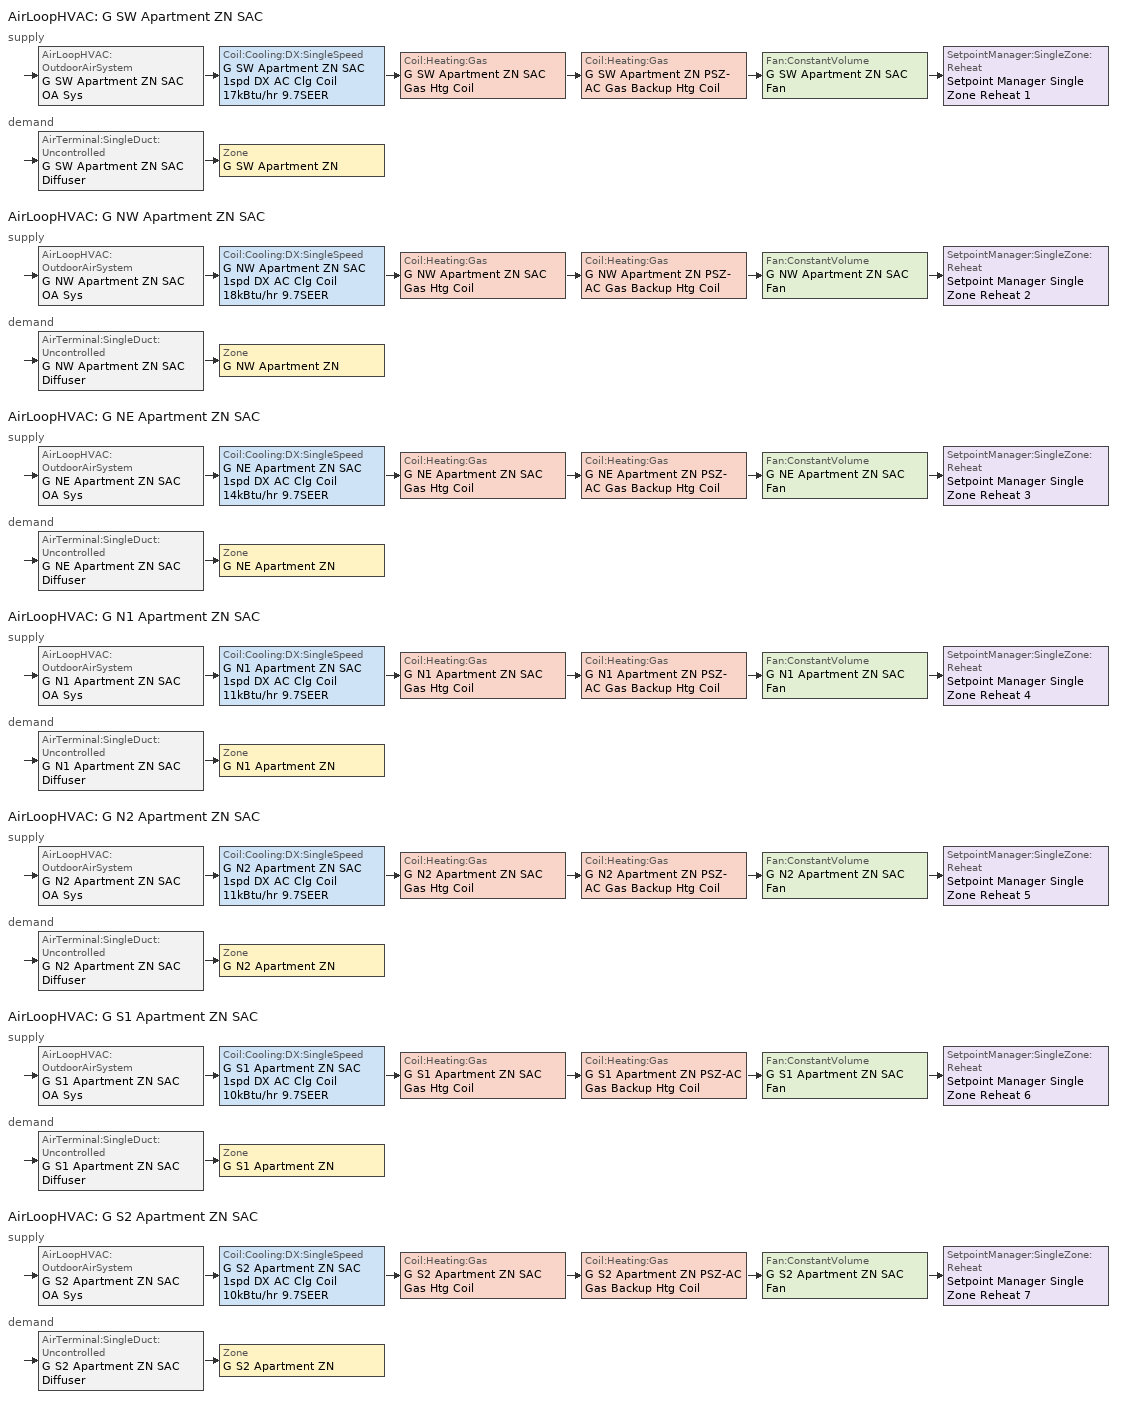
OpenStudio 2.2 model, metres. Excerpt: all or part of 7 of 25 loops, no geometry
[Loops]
AirLoopHVAC 'G SW Apartment ZN SAC'
 supply: AirLoopHVAC:OutdoorAirSystem 'G SW Apartment ZN SAC OA Sys' > Coil:Cooling:DX:SingleSpeed 'G SW Apartment ZN SAC 1spd DX AC Clg Coil 17kBtu/hr 9.7SEER' > Coil:Heating:Gas 'G SW Apartment ZN SAC Gas Htg Coil' > Coil:Heating:Gas 'G SW Apartment ZN PSZ-AC Gas Backup Htg Coil' > Fan:ConstantVolume 'G SW Apartment ZN SAC Fan' > SetpointManager:SingleZone:Reheat 'Setpoint Manager Single Zone Reheat 1'
 demand: AirTerminal:SingleDuct:Uncontrolled 'G SW Apartment ZN SAC Diffuser' > Zone 'G SW Apartment ZN'
AirLoopHVAC 'G NW Apartment ZN SAC'
 supply: AirLoopHVAC:OutdoorAirSystem 'G NW Apartment ZN SAC OA Sys' > Coil:Cooling:DX:SingleSpeed 'G NW Apartment ZN SAC 1spd DX AC Clg Coil 18kBtu/hr 9.7SEER' > Coil:Heating:Gas 'G NW Apartment ZN SAC Gas Htg Coil' > Coil:Heating:Gas 'G NW Apartment ZN PSZ-AC Gas Backup Htg Coil' > Fan:ConstantVolume 'G NW Apartment ZN SAC Fan' > SetpointManager:SingleZone:Reheat 'Setpoint Manager Single Zone Reheat 2'
 demand: AirTerminal:SingleDuct:Uncontrolled 'G NW Apartment ZN SAC Diffuser' > Zone 'G NW Apartment ZN'
AirLoopHVAC 'G NE Apartment ZN SAC'
 supply: AirLoopHVAC:OutdoorAirSystem 'G NE Apartment ZN SAC OA Sys' > Coil:Cooling:DX:SingleSpeed 'G NE Apartment ZN SAC 1spd DX AC Clg Coil 14kBtu/hr 9.7SEER' > Coil:Heating:Gas 'G NE Apartment ZN SAC Gas Htg Coil' > Coil:Heating:Gas 'G NE Apartment ZN PSZ-AC Gas Backup Htg Coil' > Fan:ConstantVolume 'G NE Apartment ZN SAC Fan' > SetpointManager:SingleZone:Reheat 'Setpoint Manager Single Zone Reheat 3'
 demand: AirTerminal:SingleDuct:Uncontrolled 'G NE Apartment ZN SAC Diffuser' > Zone 'G NE Apartment ZN'
AirLoopHVAC 'G N1 Apartment ZN SAC'
 supply: AirLoopHVAC:OutdoorAirSystem 'G N1 Apartment ZN SAC OA Sys' > Coil:Cooling:DX:SingleSpeed 'G N1 Apartment ZN SAC 1spd DX AC Clg Coil 11kBtu/hr 9.7SEER' > Coil:Heating:Gas 'G N1 Apartment ZN SAC Gas Htg Coil' > Coil:Heating:Gas 'G N1 Apartment ZN PSZ-AC Gas Backup Htg Coil' > Fan:ConstantVolume 'G N1 Apartment ZN SAC Fan' > SetpointManager:SingleZone:Reheat 'Setpoint Manager Single Zone Reheat 4'
 demand: AirTerminal:SingleDuct:Uncontrolled 'G N1 Apartment ZN SAC Diffuser' > Zone 'G N1 Apartment ZN'
AirLoopHVAC 'G N2 Apartment ZN SAC'
 supply: AirLoopHVAC:OutdoorAirSystem 'G N2 Apartment ZN SAC OA Sys' > Coil:Cooling:DX:SingleSpeed 'G N2 Apartment ZN SAC 1spd DX AC Clg Coil 11kBtu/hr 9.7SEER' > Coil:Heating:Gas 'G N2 Apartment ZN SAC Gas Htg Coil' > Coil:Heating:Gas 'G N2 Apartment ZN PSZ-AC Gas Backup Htg Coil' > Fan:ConstantVolume 'G N2 Apartment ZN SAC Fan' > SetpointManager:SingleZone:Reheat 'Setpoint Manager Single Zone Reheat 5'
 demand: AirTerminal:SingleDuct:Uncontrolled 'G N2 Apartment ZN SAC Diffuser' > Zone 'G N2 Apartment ZN'
AirLoopHVAC 'G S1 Apartment ZN SAC'
 supply: AirLoopHVAC:OutdoorAirSystem 'G S1 Apartment ZN SAC OA Sys' > Coil:Cooling:DX:SingleSpeed 'G S1 Apartment ZN SAC 1spd DX AC Clg Coil 10kBtu/hr 9.7SEER' > Coil:Heating:Gas 'G S1 Apartment ZN SAC Gas Htg Coil' > Coil:Heating:Gas 'G S1 Apartment ZN PSZ-AC Gas Backup Htg Coil' > Fan:ConstantVolume 'G S1 Apartment ZN SAC Fan' > SetpointManager:SingleZone:Reheat 'Setpoint Manager Single Zone Reheat 6'
 demand: AirTerminal:SingleDuct:Uncontrolled 'G S1 Apartment ZN SAC Diffuser' > Zone 'G S1 Apartment ZN'
AirLoopHVAC 'G S2 Apartment ZN SAC'
 supply: AirLoopHVAC:OutdoorAirSystem 'G S2 Apartment ZN SAC OA Sys' > Coil:Cooling:DX:SingleSpeed 'G S2 Apartment ZN SAC 1spd DX AC Clg Coil 10kBtu/hr 9.7SEER' > Coil:Heating:Gas 'G S2 Apartment ZN SAC Gas Htg Coil' > Coil:Heating:Gas 'G S2 Apartment ZN PSZ-AC Gas Backup Htg Coil' > Fan:ConstantVolume 'G S2 Apartment ZN SAC Fan' > SetpointManager:SingleZone:Reheat 'Setpoint Manager Single Zone Reheat 7'
 demand: AirTerminal:SingleDuct:Uncontrolled 'G S2 Apartment ZN SAC Diffuser' > Zone 'G S2 Apartment ZN'
[Sizing:Zone] Zone Cooling Design Supply Air Temperature Input Method=SupplyAirTemperature; Zone Cooling Design Supply Air Temperature {C}=14; Zone Cooling Design Supply Air Temperature Difference {deltaC}=11.11; Zone Heating Design Supply Air Temperature Input Method=SupplyAirTemperature; Zone Heating Design Supply Air Temperature {C}=50; Zone Heating Design Supply Air Temperature Difference {deltaC}=11.11; Zone Cooling Design Supply Air Humidity Ratio {kg-H2O/kg-air}=0.008; Zone Heating Design Supply Air Humidity Ratio {kg-H2O/kg-air}=0.008; Cooling Design Air Flow Method=DesignDay; Heating Design Air Flow Method=DesignDay; Account for Dedicated Outdoor Air System=No; Dedicated Outdoor Air System Control Strategy=NeutralSupplyAir; Dedicated Outdoor Air Low Setpoint Temperature for Design {C}=autosize; Dedicated Outdoor Air High Setpoint Temperature for Design {C}=autosize
G N1 Apartment ZN; G N2 Apartment ZN; G NE Apartment ZN; G NW Apartment ZN; G S1 Apartment ZN; G S2 Apartment ZN; G SW Apartment ZN
[Zone equipment]
G N1 Apartment ZN: G N1 Apartment ZN SAC Diffuser
G N2 Apartment ZN: G N2 Apartment ZN SAC Diffuser
G NE Apartment ZN: G NE Apartment ZN SAC Diffuser
G NW Apartment ZN: G NW Apartment ZN SAC Diffuser
G S1 Apartment ZN: G S1 Apartment ZN SAC Diffuser
G S2 Apartment ZN: G S2 Apartment ZN SAC Diffuser
G SW Apartment ZN: G SW Apartment ZN SAC Diffuser
[AirLoopHVAC] Availability Schedule=Always On Discrete; Design Supply Air Flow Rate {m3/s}=AutoSize
G SW Apartment ZN SAC; G NW Apartment ZN SAC; G NE Apartment ZN SAC; G N1 Apartment ZN SAC; G N2 Apartment ZN SAC; G S1 Apartment ZN SAC; G S2 Apartment ZN SAC
[Sizing:System] Type of Load to Size On=Sensible; Design Outdoor Air Flow Rate {m3/s}=Autosize; Minimum System Air Flow Ratio=1; Preheat Design Temperature {C}=7; Preheat Design Humidity Ratio {kg-H2O/kg-Air}=0.008; Precool Design Temperature {C}=11; Precool Design Humidity Ratio {kg-H2O/kg-Air}=0.008; Central Cooling Design Supply Air Temperature {C}=12; Central Heating Design Supply Air Temperature {C}=50; Sizing Option=NonCoincident; 100% Outdoor Air in Cooling=No; 100% Outdoor Air in Heating=No; Central Cooling Design Supply Air Humidity Ratio {kg-H2O/kg-Air}=0.008; Central Heating Design Supply Air Humidity Ratio {kg-H2O/kg-Air}=0.008; Cooling Design Air Flow Method=DesignDay; Cooling Design Air Flow Rate {m3/s}=0; Heating Design Air Flow Method=DesignDay; Heating Design Air Flow Rate {m3/s}=0; System Outdoor Air Method=ZoneSum; Zone Maximum Outdoor Air Fraction=1; Cooling Supply Air Flow Rate Per Floor Area {m3/s-m2}=0.00996765; Cooling Fraction of Autosized Cooling Supply Air Flow Rate=1; Cooling Supply Air Flow Rate Per Unit Cooling Capacity {m3/s-W}=3.94755e-05; Heating Supply Air Flow Rate Per Floor Area {m3/s-m2}=0.00996765; Heating Fraction of Autosized Heating Supply Air Flow Rate=1; Heating Fraction of Autosized Cooling Supply Air Flow Rate=1; Heating Supply Air Flow Rate Per Unit Heating Capacity {m3/s-W}=3.15882e-05; Cooling Design Capacity Method=CoolingDesignCapacity; Cooling Design Capacity {W}=autosize; Cooling Design Capacity Per Floor Area {W/m2}=234.7; Fraction of Autosized Cooling Design Capacity=1; Heating Design Capacity Method=HeatingDesignCapacity; Heating Design Capacity {W}=autosize; Heating Design Capacity Per Floor Area {W/m2}=157; Fraction of Autosized Heating Design Capacity=1; Central Cooling Capacity Control Method=OnOff
G SW Apartment ZN SAC; G NW Apartment ZN SAC; G NE Apartment ZN SAC; G N1 Apartment ZN SAC; G N2 Apartment ZN SAC; G S1 Apartment ZN SAC; G S2 Apartment ZN SAC
[SetpointManager:SingleZone:Reheat] Minimum Supply Air Temperature {C}=13; Maximum Supply Air Temperature {C}=45
Name | Control Zone
Setpoint Manager Single Zone Reheat 1 | G SW Apartment ZN
Setpoint Manager Single Zone Reheat 2 | G NW Apartment ZN
Setpoint Manager Single Zone Reheat 3 | G NE Apartment ZN
Setpoint Manager Single Zone Reheat 4 | G N1 Apartment ZN
Setpoint Manager Single Zone Reheat 5 | G N2 Apartment ZN
Setpoint Manager Single Zone Reheat 6 | G S1 Apartment ZN
Setpoint Manager Single Zone Reheat 7 | G S2 Apartment ZN
[Fan:ConstantVolume] Availability Schedule=Always On Discrete; Fan Efficiency=0.53625; Pressure Rise {Pa}=622.722; Maximum Flow Rate {m3/s}=AutoSize; Motor Efficiency=0.825
G SW Apartment ZN SAC Fan; G NW Apartment ZN SAC Fan; G NE Apartment ZN SAC Fan; G N1 Apartment ZN SAC Fan; G N2 Apartment ZN SAC Fan; G S1 Apartment ZN SAC Fan; G S2 Apartment ZN SAC Fan
[Coil:Heating:Gas] Availability Schedule=Always On Discrete; Gas Burner Efficiency=0.8; Nominal Capacity {W}=AutoSize; Parasitic Electric Load {W}=0; Parasitic Gas Load {W}=0
Name | Part Load Fraction Correlation Curve
G SW Apartment ZN SAC Gas Htg Coil | Curve Cubic 1
G SW Apartment ZN PSZ-AC Gas Backup Htg Coil; G NW Apartment ZN PSZ-AC Gas Backup Htg Coil; G NE Apartment ZN PSZ-AC Gas Backup Htg Coil; G N1 Apartment ZN PSZ-AC Gas Backup Htg Coil; G N2 Apartment ZN PSZ-AC Gas Backup Htg Coil; G S1 Apartment ZN PSZ-AC Gas Backup Htg Coil; G S2 Apartment ZN PSZ-AC Gas Backup Htg Coil
G NW Apartment ZN SAC Gas Htg Coil | Curve Cubic 2
G NE Apartment ZN SAC Gas Htg Coil | Curve Cubic 3
G N1 Apartment ZN SAC Gas Htg Coil | Curve Cubic 4
G N2 Apartment ZN SAC Gas Htg Coil | Curve Cubic 5
G S1 Apartment ZN SAC Gas Htg Coil | Curve Cubic 6
G S2 Apartment ZN SAC Gas Htg Coil | Curve Cubic 7
[Coil:Cooling:DX:SingleSpeed] Availability Schedule=Always On Discrete; Rated Total Cooling Capacity {W}=autosize; Rated Sensible Heat Ratio=autosize; Rated COP {W/W}=2.967036; Rated Air Flow Rate {m3/s}=autosize; Rated Evaporator Fan Power Per Volume Flow Rate {W/(m3/s)}=773.3; Condenser Type=AirCooled; Evaporative Condenser Effectiveness=0; Evaporative Condenser Air Flow Rate {m3/s}=Autosize; Evaporative Condenser Pump Rated Power Consumption {W}=Autosize; Crankcase Heater Capacity {W}=0; Maximum Outdoor Dry-Bulb Temperature for Crankcase Heater Operation {C}=0; Basin Heater Capacity {W/K}=0; Basin Heater Setpoint Temperature {C}=10
Name | Total Cooling Capacity Function of Temperature Curve | Total Cooling Capacity Function of Flow Fraction Curve | Energy Input Ratio Function of Temperature Curve | Energy Input Ratio Function of Flow Fraction Curve | Part Load Fraction Correlation Curve
G SW Apartment ZN SAC 1spd DX AC Clg Coil 17kBtu/hr 9.7SEER | CoilClgDXQRatio_fTwbToadbSI 6 | CoilClgDXSnglQRatio_fCFMRatio 6 | CoilClgDXEIRRatio_fTwbToadbSI 6 | CoilClgDXSnglEIRRatio_fCFMRatio 6 | CoilClgDXEIRRatio_fQFrac 6
G NW Apartment ZN SAC 1spd DX AC Clg Coil 18kBtu/hr 9.7SEER | CoilClgDXQRatio_fTwbToadbSI 3 | CoilClgDXSnglQRatio_fCFMRatio 3 | CoilClgDXEIRRatio_fTwbToadbSI 3 | CoilClgDXSnglEIRRatio_fCFMRatio 3 | CoilClgDXEIRRatio_fQFrac 3
G NE Apartment ZN SAC 1spd DX AC Clg Coil 14kBtu/hr 9.7SEER | CoilClgDXQRatio_fTwbToadbSI 2 | CoilClgDXSnglQRatio_fCFMRatio 2 | CoilClgDXEIRRatio_fTwbToadbSI 2 | CoilClgDXSnglEIRRatio_fCFMRatio 2 | CoilClgDXEIRRatio_fQFrac 2
G N1 Apartment ZN SAC 1spd DX AC Clg Coil 11kBtu/hr 9.7SEER | CoilClgDXQRatio_fTwbToadbSI | CoilClgDXSnglQRatio_fCFMRatio | CoilClgDXEIRRatio_fTwbToadbSI | CoilClgDXSnglEIRRatio_fCFMRatio | CoilClgDXEIRRatio_fQFrac
G N2 Apartment ZN SAC 1spd DX AC Clg Coil 11kBtu/hr 9.7SEER | CoilClgDXQRatio_fTwbToadbSI 1 | CoilClgDXSnglQRatio_fCFMRatio 1 | CoilClgDXEIRRatio_fTwbToadbSI 1 | CoilClgDXSnglEIRRatio_fCFMRatio 1 | CoilClgDXEIRRatio_fQFrac 1
G S1 Apartment ZN SAC 1spd DX AC Clg Coil 10kBtu/hr 9.7SEER | CoilClgDXQRatio_fTwbToadbSI 4 | CoilClgDXSnglQRatio_fCFMRatio 4 | CoilClgDXEIRRatio_fTwbToadbSI 4 | CoilClgDXSnglEIRRatio_fCFMRatio 4 | CoilClgDXEIRRatio_fQFrac 4
G S2 Apartment ZN SAC 1spd DX AC Clg Coil 10kBtu/hr 9.7SEER | CoilClgDXQRatio_fTwbToadbSI 5 | CoilClgDXSnglQRatio_fCFMRatio 5 | CoilClgDXEIRRatio_fTwbToadbSI 5 | CoilClgDXSnglEIRRatio_fCFMRatio 5 | CoilClgDXEIRRatio_fQFrac 5
[Controller:OutdoorAir] Minimum Outdoor Air Flow Rate {m3/s}=autosize; Maximum Outdoor Air Flow Rate {m3/s}=Autosize; Economizer Control Type=NoEconomizer; Economizer Control Action Type=ModulateFlow; Economizer Maximum Limit Dry-Bulb Temperature {C}=28; Economizer Maximum Limit Enthalpy {J/kg}=64000; Economizer Minimum Limit Dry-Bulb Temperature {C}=-100; Lockout Type=LockoutWithCompressor; Minimum Limit Type=FixedMinimum; Minimum Outdoor Air Schedule=Always On Discrete; High Humidity Control=No; Heat Recovery Bypass Control Type=BypassWhenWithinEconomizerLimits
Name | Maximum Fraction of Outdoor Air Schedule | Controller Mechanical Ventilation
G SW Apartment ZN SAC OA Sys Controller | GSWApartmentZNSACmaxOASch | Controller Mechanical Ventilation 1
G NW Apartment ZN SAC OA Sys Controller | GNWApartmentZNSACmaxOASch | Controller Mechanical Ventilation 2
G NE Apartment ZN SAC OA Sys Controller | GNEApartmentZNSACmaxOASch | Controller Mechanical Ventilation 3
G N1 Apartment ZN SAC OA Sys Controller | GN1ApartmentZNSACmaxOASch | Controller Mechanical Ventilation 4
G N2 Apartment ZN SAC OA Sys Controller | GN2ApartmentZNSACmaxOASch | Controller Mechanical Ventilation 5
G S1 Apartment ZN SAC OA Sys Controller | GS1ApartmentZNSACmaxOASch | Controller Mechanical Ventilation 6
G S2 Apartment ZN SAC OA Sys Controller | GS2ApartmentZNSACmaxOASch | Controller Mechanical Ventilation 7
[Controller:MechanicalVentilation] Availability Schedule=Always On Discrete; System Outdoor Air Method=ZoneSum
Controller Mechanical Ventilation 1; Controller Mechanical Ventilation 2; Controller Mechanical Ventilation 3; Controller Mechanical Ventilation 4; Controller Mechanical Ventilation 5; Controller Mechanical Ventilation 6; Controller Mechanical Ventilation 7
[AirLoopHVAC:OutdoorAirSystem]
Name | Controller
G SW Apartment ZN SAC OA Sys | G SW Apartment ZN SAC OA Sys Controller
G NW Apartment ZN SAC OA Sys | G NW Apartment ZN SAC OA Sys Controller
G NE Apartment ZN SAC OA Sys | G NE Apartment ZN SAC OA Sys Controller
G N1 Apartment ZN SAC OA Sys | G N1 Apartment ZN SAC OA Sys Controller
G N2 Apartment ZN SAC OA Sys | G N2 Apartment ZN SAC OA Sys Controller
G S1 Apartment ZN SAC OA Sys | G S1 Apartment ZN SAC OA Sys Controller
G S2 Apartment ZN SAC OA Sys | G S2 Apartment ZN SAC OA Sys Controller
[AirTerminal:SingleDuct:Uncontrolled] Availability Schedule=Always On Discrete; Maximum Air Flow Rate {m3/s}=AutoSize
G SW Apartment ZN SAC Diffuser; G NW Apartment ZN SAC Diffuser; G NE Apartment ZN SAC Diffuser; G N1 Apartment ZN SAC Diffuser; G N2 Apartment ZN SAC Diffuser; G S1 Apartment ZN SAC Diffuser; G S2 Apartment ZN SAC Diffuser
[EnergyManagementSystem:Sensor]
Name | Output Variable or Output Meter Index Key | Output Variable or Output Meter
GN1ApartmentZNSACDATRqd | Node 65 | System Node Setpoint Temperature
GN2ApartmentZNSACDATRqd | Node 77 | System Node Setpoint Temperature
GNEApartmentZNSACDATRqd | Node 53 | System Node Setpoint Temperature
GNWApartmentZNSACDATRqd | Node 41 | System Node Setpoint Temperature
GS1ApartmentZNSACDATRqd | Node 89 | System Node Setpoint Temperature
GS2ApartmentZNSACDATRqd | Node 101 | System Node Setpoint Temperature
GSWApartmentZNSACDATRqd | Node 29 | System Node Setpoint Temperature
TS2ApartmentZNSACOASch; TSEApartmentZNSACOASch; TSWApartmentZNSACOASch | ApartmentMidRise COMPACT HVAC-ALWAYS 1 | Schedule Value
TS2ApartmentZNSACOAFlowMass | Node 297 | System Node Mass Flow Rate
OATF_22; OATF_23 | Environment | Site Outdoor Air Drybulb Temperature
OAWBC_22; OAWBC_23 | Environment | Site Outdoor Air Wetbulb Temperature
TSEApartmentZNSACOAFlowMass | Node 237 | System Node Mass Flow Rate
TSWApartmentZNSACOAFlowMass | Node 213 | System Node Mass Flow Rate
[EnergyManagementSystem:InternalVariable] Internal Data Type=Outdoor Air Controller Minimum Mass Flow Rate
Name | Internal Data Index Key
GN1ApartmentZNSACOADesignMass | G N1 Apartment ZN SAC OA Sys Controller
GN2ApartmentZNSACOADesignMass | G N2 Apartment ZN SAC OA Sys Controller
GNEApartmentZNSACOADesignMass | G NE Apartment ZN SAC OA Sys Controller
GNWApartmentZNSACOADesignMass | G NW Apartment ZN SAC OA Sys Controller
GS1ApartmentZNSACOADesignMass | G S1 Apartment ZN SAC OA Sys Controller
GS2ApartmentZNSACOADesignMass | G S2 Apartment ZN SAC OA Sys Controller
GSWApartmentZNSACOADesignMass | G SW Apartment ZN SAC OA Sys Controller
[EnergyManagementSystem:Program]
GN1ApartmentZNSACSetNumberofStages: SET GN1ApartmentZNSACNumberofStages = 1
[Schedule:Ruleset]
Name | Default Day Schedule
GN1ApartmentZNSACmaxOASch | GN1ApartmentZNSACmaxOASchDefault
GN2ApartmentZNSACmaxOASch | GN2ApartmentZNSACmaxOASchDefault
GNEApartmentZNSACmaxOASch | GNEApartmentZNSACmaxOASchDefault
GNWApartmentZNSACmaxOASch | GNWApartmentZNSACmaxOASchDefault
GS1ApartmentZNSACmaxOASch | GS1ApartmentZNSACmaxOASchDefault
GS2ApartmentZNSACmaxOASch | GS2ApartmentZNSACmaxOASchDefault
GSWApartmentZNSACmaxOASch | GSWApartmentZNSACmaxOASchDefault
[Schedule:Day]
GN1ApartmentZNSACmaxOASchDefault; GN2ApartmentZNSACmaxOASchDefault; GNEApartmentZNSACmaxOASchDefault; GNWApartmentZNSACmaxOASchDefault; GS1ApartmentZNSACmaxOASchDefault; GS2ApartmentZNSACmaxOASchDefault; GSWApartmentZNSACmaxOASchDefault: 24, 0, 0.7
[Schedule:Constant]
Always On Discrete: Value=1
[Curve:Cubic] Maximum Value of x=1
Name | Coefficient1 Constant | Coefficient2 x | Coefficient3 x**2 | Coefficient4 x**3 | Minimum Value of x | Minimum Curve Output | Maximum Curve Output
Curve Cubic 1; Curve Cubic 2; Curve Cubic 3; Curve Cubic 4; Curve Cubic 5; Curve Cubic 6; Curve Cubic 7 | 0.8 | 0.2 | 0 | 0 | 0
CoilClgDXEIRRatio_fQFrac; CoilClgDXEIRRatio_fQFrac 1; CoilClgDXEIRRatio_fQFrac 2; CoilClgDXEIRRatio_fQFrac 3; CoilClgDXEIRRatio_fQFrac 4; CoilClgDXEIRRatio_fQFrac 5; CoilClgDXEIRRatio_fQFrac 6 | 0 | 5.1091 | -8.5515 | 4.4744 | 0.7 | 0.92 | 1
[Curve:Biquadratic] Minimum Value of x=13.89; Maximum Value of x=25; Minimum Value of y=23.89; Maximum Value of y=46.11; Minimum Curve Output=0.77
Name | Coefficient1 Constant | Coefficient2 x | Coefficient3 x**2 | Coefficient4 y | Coefficient5 y**2 | Coefficient6 x*y | Maximum Curve Output
CoilClgDXQRatio_fTwbToadbSI; CoilClgDXQRatio_fTwbToadbSI 1; CoilClgDXQRatio_fTwbToadbSI 2; CoilClgDXQRatio_fTwbToadbSI 3; CoilClgDXQRatio_fTwbToadbSI 4; CoilClgDXQRatio_fTwbToadbSI 5; CoilClgDXQRatio_fTwbToadbSI 6 | 0.86779 | 0.014245 | 0.000554 | -0.007569 | 3.2e-05 | -0.000191 | 1.29
CoilClgDXEIRRatio_fTwbToadbSI; CoilClgDXEIRRatio_fTwbToadbSI 1; CoilClgDXEIRRatio_fTwbToadbSI 2; CoilClgDXEIRRatio_fTwbToadbSI 3; CoilClgDXEIRRatio_fTwbToadbSI 4; CoilClgDXEIRRatio_fTwbToadbSI 5; CoilClgDXEIRRatio_fTwbToadbSI 6 | 0.116709 | 0.028458 | -0.000411 | 0.021422 | 0.000162 | -0.00068 | 1.33
[Curve:Quadratic]
Name | Coefficient1 Constant | Coefficient2 x | Coefficient3 x**2 | Minimum Value of x | Maximum Value of x
CoilClgDXSnglQRatio_fCFMRatio; CoilClgDXSnglQRatio_fCFMRatio 1; CoilClgDXSnglQRatio_fCFMRatio 2; CoilClgDXSnglQRatio_fCFMRatio 3; CoilClgDXSnglQRatio_fCFMRatio 4; CoilClgDXSnglQRatio_fCFMRatio 5; CoilClgDXSnglQRatio_fCFMRatio 6 | 0.8 | 0.2 | 0 | 0.5 | 1.5
CoilClgDXSnglEIRRatio_fCFMRatio; CoilClgDXSnglEIRRatio_fCFMRatio 1; CoilClgDXSnglEIRRatio_fCFMRatio 2; CoilClgDXSnglEIRRatio_fCFMRatio 3; CoilClgDXSnglEIRRatio_fCFMRatio 4; CoilClgDXSnglEIRRatio_fCFMRatio 5; CoilClgDXSnglEIRRatio_fCFMRatio 6 | 1.156 | -0.1816 | 0.0256 | 0 | 1
